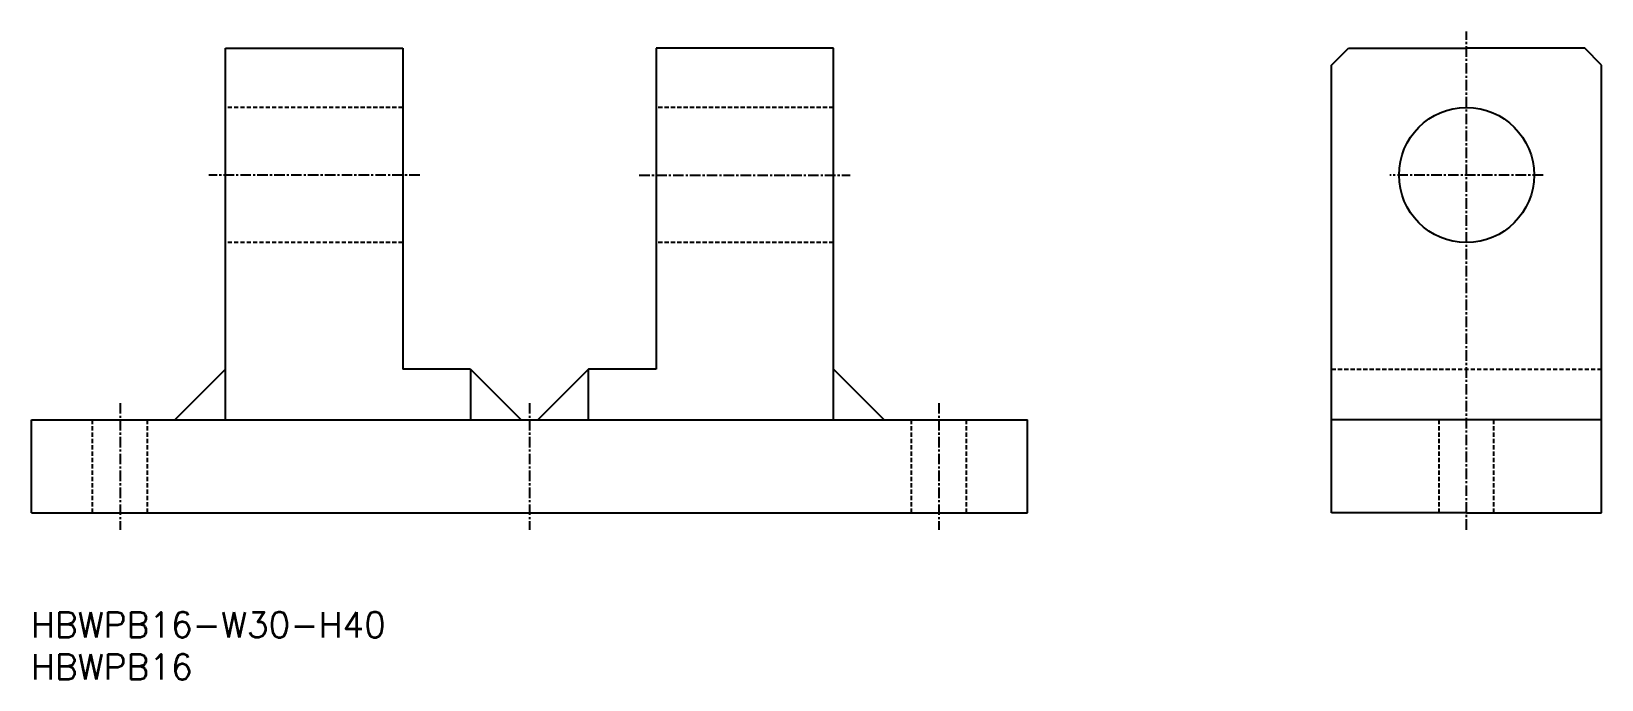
# Model space of a CAD drawing. Extents: x 53 to 239, y 55 to 132.
import ezdxf
from ezdxf.enums import TextEntityAlignment as Align

# ---------------------------------------------------------------- set-up
doc = ezdxf.new("R2010")
doc.units = 0
doc.linetypes.add('CENTER', pattern=[2, 1.25, -0.25, 0.25, -0.25])
doc.linetypes.add('DASHED', pattern=[0.75, 0.5, -0.25])
doc.layers.get('0').update_dxf_attribs({"linetype": 'CONTINUOUS'})
doc.layers.add('CENTER', color=1, linetype='CENTER')
doc.styles.get("Standard").update_dxf_attribs({"font": 'txt.shx', "bigfont": 'extfont.shx'})

msp = doc.modelspace()

# ---------------------------------------------------------------- linework, layer by layer
at = {"color": 7, "linetype": 'CONTINUOUS'}
for p, q in [((76.22, 85.63), (76.22, 129.63)), ((76.22, 129.63), (97.22, 129.63)), ((97.22, 129.63), (97.22, 91.63)), ((148.22, 129.63), (127.22, 129.63)), ((127.22, 129.63), (127.22, 91.63)), ((148.22, 85.63), (148.22, 129.63)), ((207.22, 127.63), (209.22, 129.63)), ((209.22, 129.63), (223.22, 129.63)), ((237.22, 129.63), (223.22, 129.63)), ((239.22, 127.63), (237.22, 129.63)), ((207.22, 74.63), (207.22, 127.63)), ((239.22, 74.63), (239.22, 127.63)), ((105.22, 91.63), (97.22, 91.63)), ((105.22, 91.63), (105.22, 85.63)), ((53.22, 74.63), (53.22, 85.63)), ((53.22, 85.63), (171.22, 85.63)), ((171.22, 74.63), (171.22, 85.63)), ((239.22, 85.63), (207.22, 85.63)), ((53.22, 74.63), (171.22, 74.63)), ((223.22, 74.63), (207.22, 74.63)), ((223.22, 74.63), (239.22, 74.63))]:
    msp.add_line(p, q, dxfattribs=at)
at = {"color": 3, "linetype": 'DASHED'}
for p, q in [((97.22, 122.63), (76.22, 122.63)), ((148.22, 122.63), (127.22, 122.63)), ((97.22, 106.63), (76.22, 106.63)), ((148.22, 106.63), (127.22, 106.63)), ((207.22, 91.63), (239.22, 91.63)), ((60.47, 74.63), (60.47, 85.63)), ((66.97, 74.63), (66.97, 85.63)), ((157.47, 74.63), (157.47, 85.63)), ((163.97, 74.63), (163.97, 85.63)), ((219.97, 74.63), (219.97, 85.63)), ((226.47, 74.63), (226.47, 85.63))]:
    msp.add_line(p, q, dxfattribs=at)
for p, q in [((76.22, 91.63), (70.22, 85.63)), ((105.22, 91.63), (111.22, 85.63)), ((119.22, 91.63), (113.22, 85.63)), ((119.22, 85.63), (119.22, 91.63)), ((127.22, 91.63), (119.22, 91.63)), ((148.22, 91.63), (154.22, 85.63))]:
    msp.add_line(p, q)
at = {"color": 7, "linetype": 'CONTINUOUS'}
msp.add_circle((223.22, 114.63), 8, dxfattribs=at)
at = {"layer": 'CENTER', "color": 1, "linetype": 'CENTER'}
for p, q in [((223.22, 72.63), (223.22, 131.63)), ((99.22, 114.63), (74.22, 114.63)), ((125.22, 114.63), (150.22, 114.63)), ((232.28, 114.63), (214.15, 114.63)), ((63.72, 87.63), (63.72, 72.63)), ((112.22, 87.63), (112.22, 72.63)), ((160.72, 87.63), (160.72, 72.63))]:
    msp.add_line(p, q, dxfattribs=at)

# ---------------------------------------------------------------- texts
at = {"color": 7, "linetype": 'CONTINUOUS'}
for s, p in [('HBWPB16-W30-H40', (53.16, 61.38)), ('HBWPB16', (53.16, 56.38))]:
    msp.add_text(s, height=3, dxfattribs=at).set_placement(p, align=Align.MIDDLE_LEFT)

doc.saveas('drawing.dxf')
